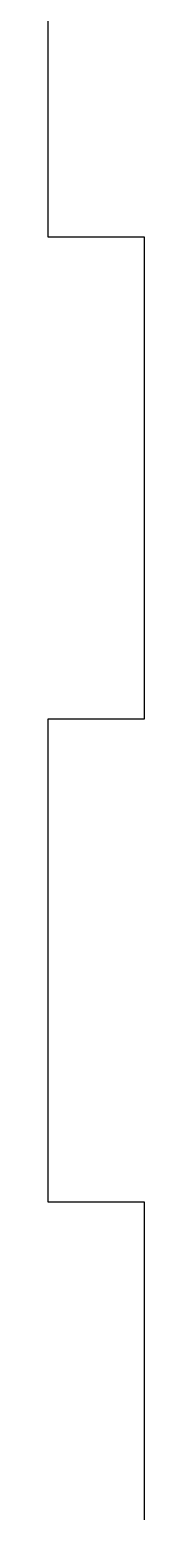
# Model space of a CAD drawing. Header units: metres. Extents: x 300 to 1036, y 0 to 304.
# Drawn here: x 496 to 500, y 181.2 to 242.6 of the extents above; entities that cross this region are included whole.
import ezdxf

# ---------------------------------------------------------------- set-up
doc = ezdxf.new("R2010")
doc.units = ezdxf.units.M

msp = doc.modelspace()

# ---------------------------------------------------------------- linework, layer by layer
at = {"layer": 'GROUP5'}
for p, q in [((496, 254), (496, 234)), ((496, 234), (500, 234)), ((500, 234), (500, 214)), ((500, 214), (496, 214)), ((496, 214), (496, 194)), ((496, 194), (500, 194)), ((500, 194), (500, 174))]:
    msp.add_line(p, q, dxfattribs=at)

doc.saveas('drawing.dxf')
